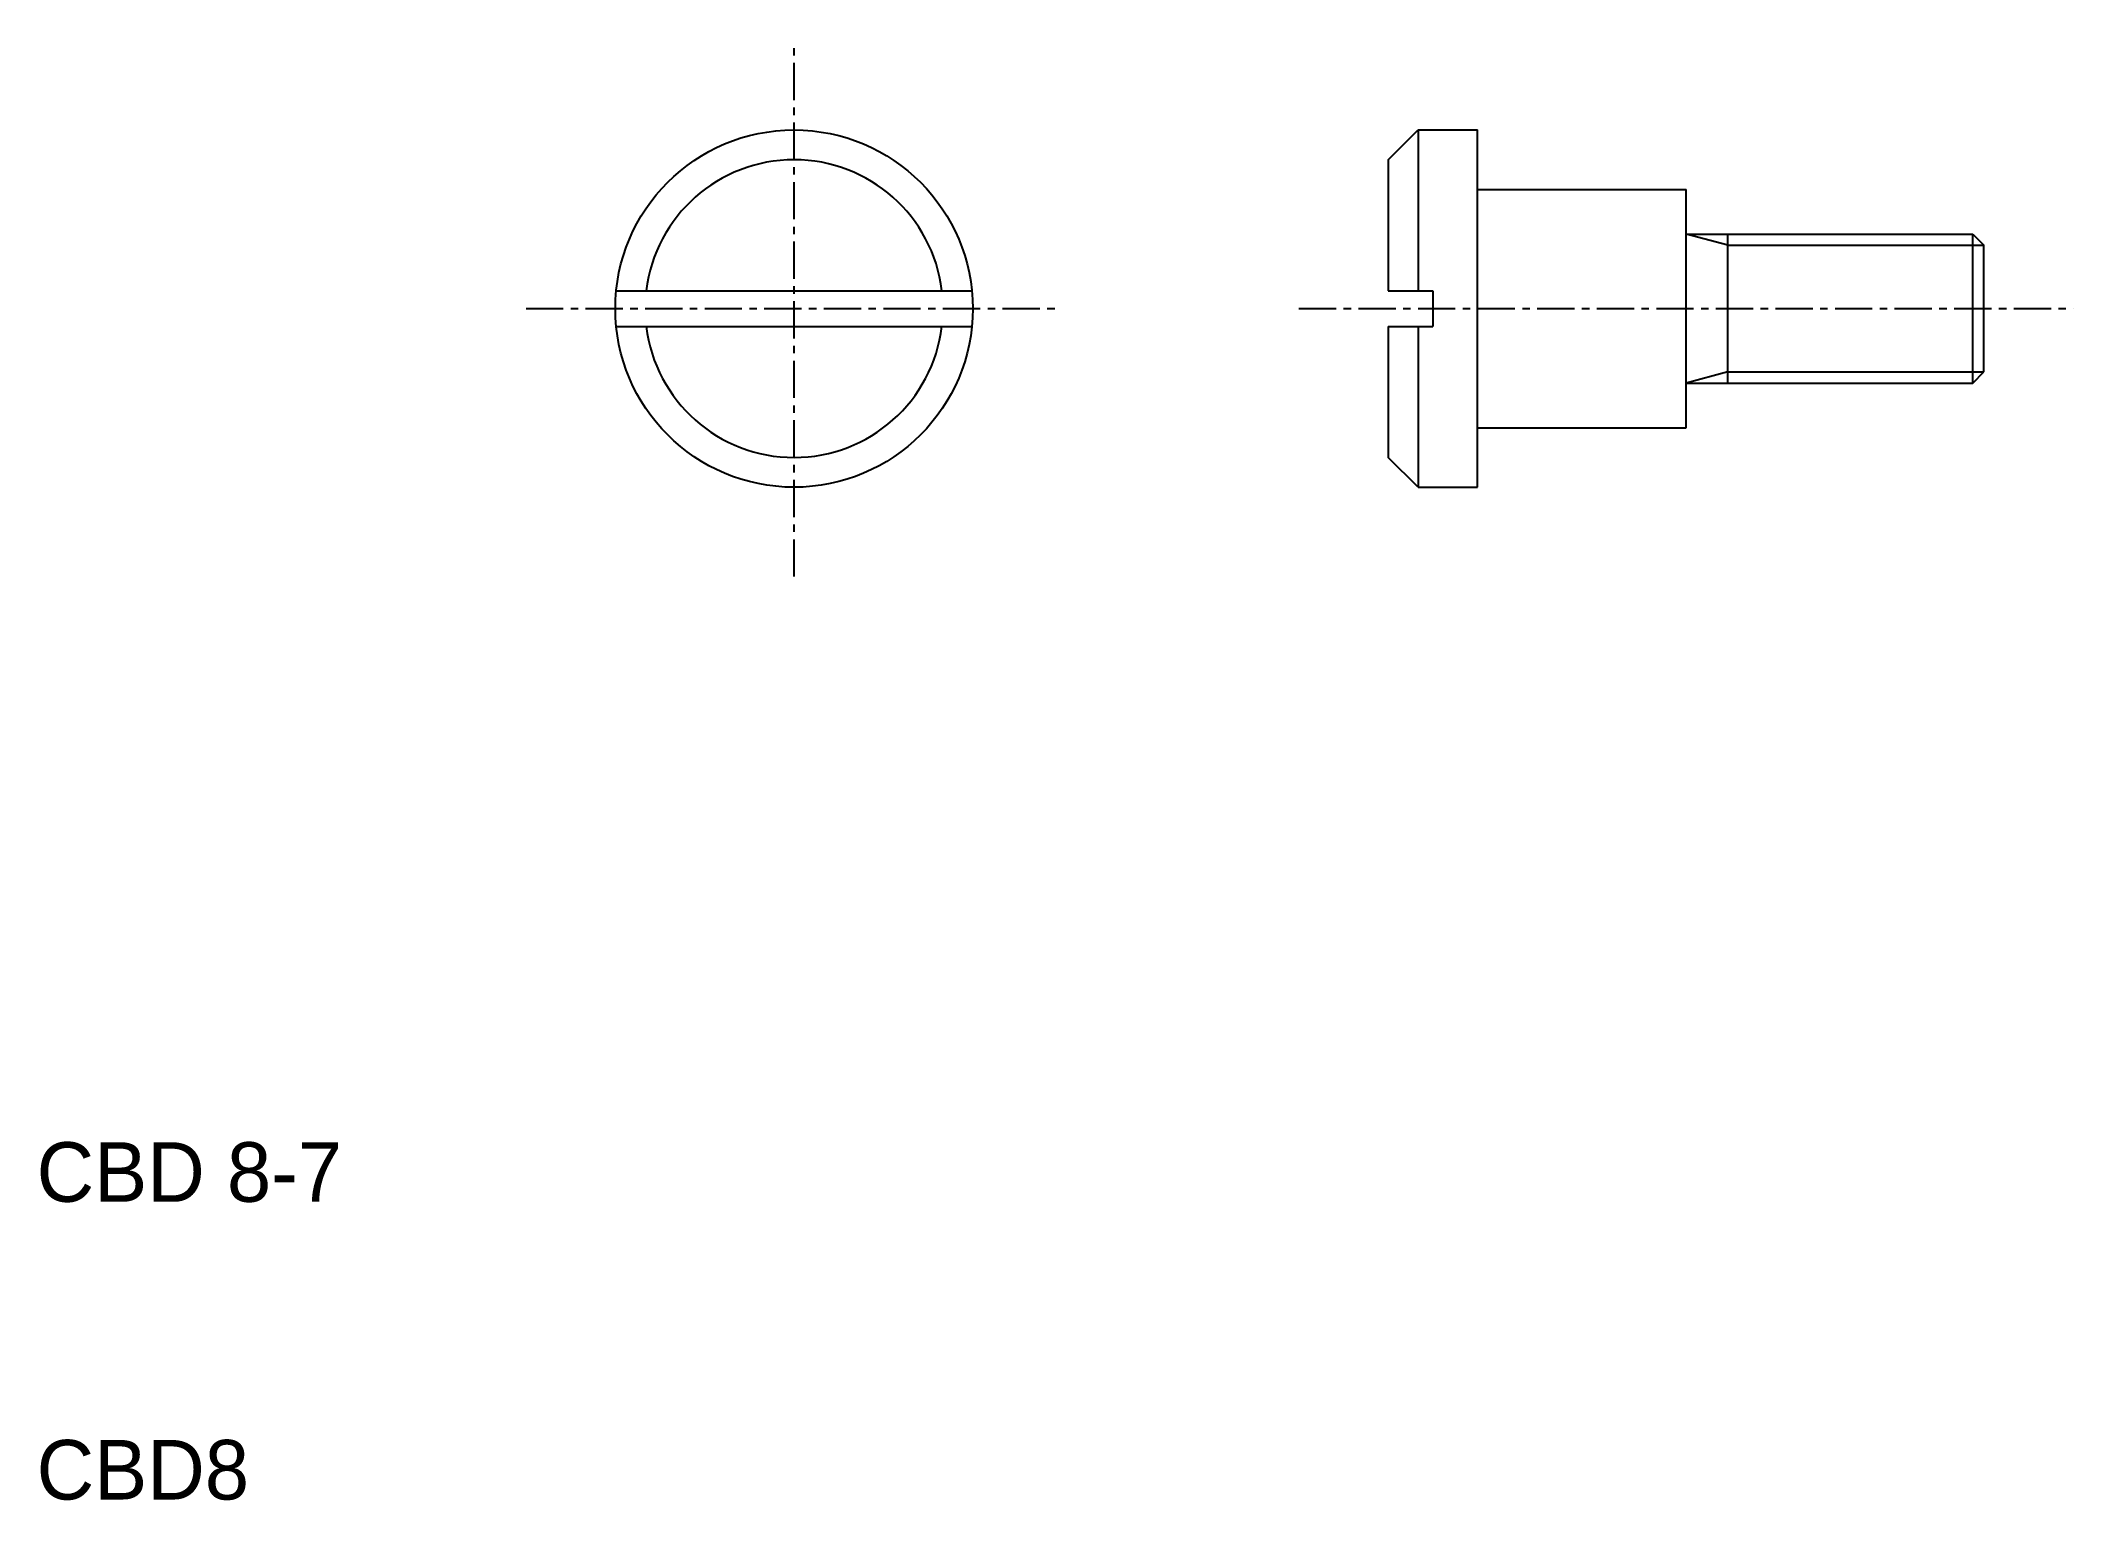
# Model space of a CAD drawing. Extents: x 10.1 to 78.4, y 10 to 59.
import ezdxf

# ---------------------------------------------------------------- set-up
doc = ezdxf.new("R2010")
doc.units = 0
doc.linetypes.add('CENTER', pattern=[2, 1.25, -0.25, 0.25, -0.25])
doc.layers.get('0').update_dxf_attribs({"linetype": 'CONTINUOUS'})
doc.layers.add('CENTER', color=1, linetype='CENTER')

msp = doc.modelspace()

# ---------------------------------------------------------------- linework, layer by layer
at = {"color": 7, "linetype": 'CONTINUOUS'}
for p, q in [((55.382, 55), (56.382, 56)), ((56.382, 56), (56.382, 50.6)), ((56.382, 56), (58.382, 56)), ((58.382, 54), (58.382, 56)), ((55.382, 55), (55.382, 50.6)), ((58.382, 54), (65.382, 54)), ((58.382, 46), (58.382, 54)), ((65.382, 52.5), (65.382, 54)), ((65.382, 52.5), (75.007, 52.5)), ((65.382, 47.5), (65.382, 52.5)), ((66.782, 47.5), (66.782, 52.5)), ((75.007, 47.5), (75.007, 52.5)), ((75.007, 52.5), (75.382, 52.125)), ((75.382, 47.875), (75.382, 52.125)), ((29.461, 50.6), (41.401, 50.6)), ((55.382, 50.6), (56.882, 50.6)), ((56.882, 50.6), (56.882, 49.4)), ((29.461, 49.4), (41.401, 49.4)), ((55.382, 49.4), (56.882, 49.4)), ((55.382, 49.4), (55.382, 45)), ((56.382, 49.4), (56.382, 44)), ((75.007, 47.5), (75.382, 47.875)), ((65.382, 47.5), (75.007, 47.5)), ((65.382, 46), (65.382, 47.5)), ((58.382, 44), (58.382, 46)), ((58.382, 46), (65.382, 46)), ((56.382, 44), (55.382, 45)), ((56.382, 44), (58.382, 44))]:
    msp.add_line(p, q, dxfattribs=at)
at = {"color": 3, "linetype": 'CONTINUOUS'}
for p, q in [((66.782, 52.125), (65.382, 52.5)), ((66.782, 52.125), (75.382, 52.125)), ((66.782, 47.875), (65.382, 47.5)), ((66.782, 47.875), (75.382, 47.875))]:
    msp.add_line(p, q, dxfattribs=at)
at = {"color": 7, "linetype": 'CONTINUOUS'}
msp.add_circle((35.431, 50), 6, dxfattribs=at)
for start, end in [(6.8921, 173.1079), (186.8921, 353.1079)]:
    msp.add_arc((35.431, 50), 5, start, end, dxfattribs=at)
at = {"layer": 'CENTER', "color": 1, "linetype": 'CENTER'}
for p, q in [((35.431, 41), (35.431, 59)), ((26.431, 50), (44.431, 50)), ((52.382, 50), (78.382, 50))]:
    msp.add_line(p, q, dxfattribs=at)

# ---------------------------------------------------------------- texts
at = {"color": 7, "linetype": 'CONTINUOUS'}
for s, p in [('CBD 8-7', (10, 20)), ('CBD8', (10, 10))]:
    msp.add_text(s, height=2, dxfattribs=at).set_placement(p)

doc.saveas('drawing.dxf')
